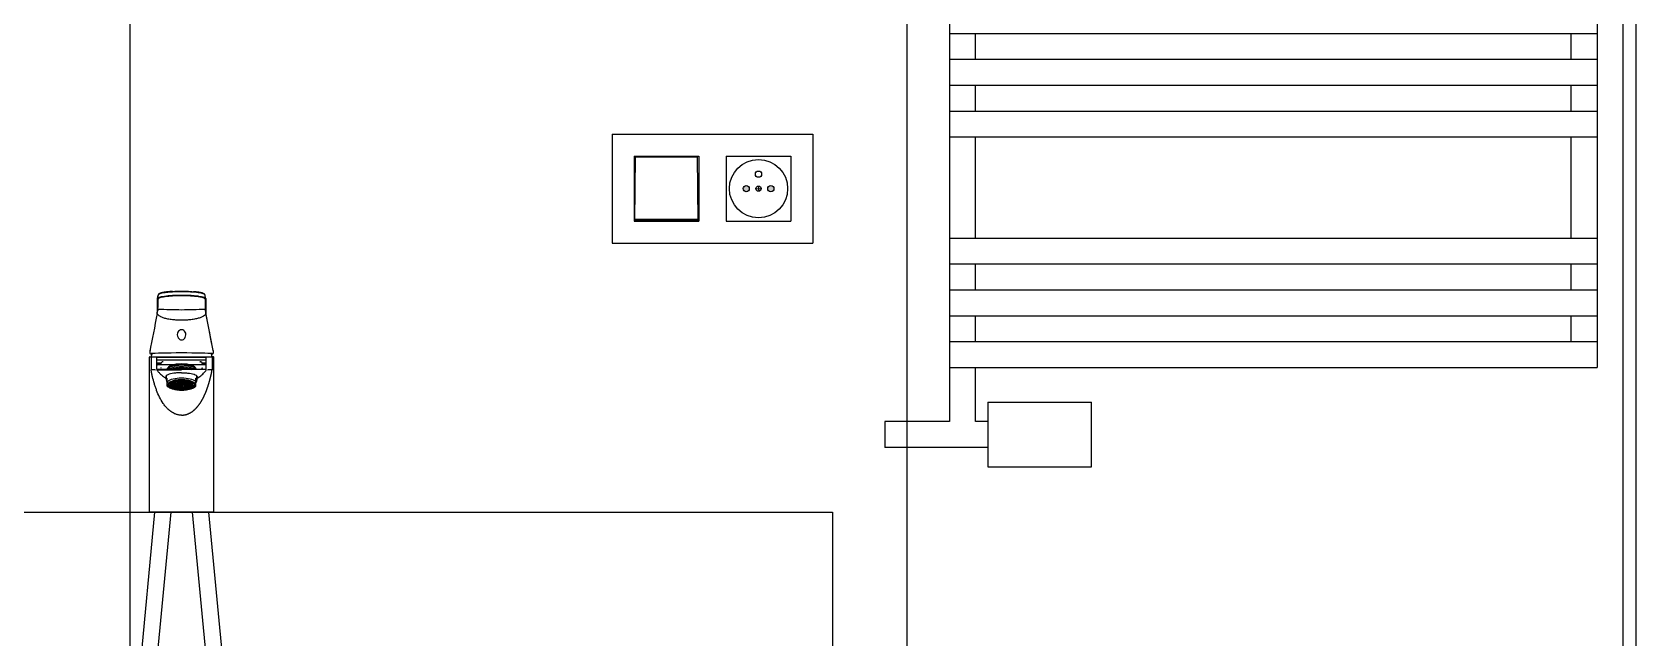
# Model space of a CAD drawing. Header units: millimetres. Extents: x 976 to 9349, y -1578 to 2211.
# Drawn here: x 3442.3 to 3566.1, y 1542.5 to 1589.3 of the extents above; entities that cross this region are included whole.
import ezdxf

# ---------------------------------------------------------------- set-up
doc = ezdxf.new("R2010")
doc.units = ezdxf.units.MM
for name, color, linetype in [('Elektryka - obudowy', 174, 'Continuous'), ('Grzejniki', 12, 'Continuous'), ('Meble wnętrze', 52, 'Continuous'), ('Płytki', 254, 'Continuous'), ('Wbudowane', 175, 'Continuous'), ('Ściany', 7, 'Continuous')]:
    doc.layers.add(name, color=color, linetype=linetype)

# ---------------------------------------------------------------- blocks, each defined once
blk = doc.blocks.new('Z$W@#24350')
for p, q in [((5, 125), (5, 3.5)), ((5, 125), (55, 125)), ((55, 125), (55, 7.68)), ((5, 123), (55, 123)), ((7, 123), (7, 121)), ((53, 123), (53, 121)), ((5, 121), (55, 121)), ((5, 119), (55, 119)), ((7, 119), (7, 117)), ((53, 119), (53, 117)), ((5, 117), (55, 117)), ((5, 115), (55, 115)), ((5, 115), (55, 115)), ((7, 115), (7, 107.17)), ((53, 115), (53, 107.17)), ((5, 107.17), (55, 107.17)), ((5, 105.17), (55, 105.17)), ((7, 105.17), (7, 103.17)), ((53, 105.17), (53, 103.17)), ((5, 103.17), (55, 103.17)), ((5, 101.17), (55, 101.17)), ((7, 101.17), (7, 99.17)), ((53, 101.17), (53, 99.17)), ((5, 99.17), (55, 99.17)), ((5, 97.17), (55, 97.17)), ((5, 97.17), (55, 97.17)), ((7, 97.17), (7, 95.17)), ((53, 97.17), (53, 95.17)), ((5, 95.17), (55, 95.17)), ((5, 93.17), (55, 93.17)), ((7, 93.17), (7, 91.17)), ((53, 93.17), (53, 91.17)), ((5, 91.17), (55, 91.17)), ((5, 89.17), (55, 89.17)), ((5, 89.17), (55, 89.17)), ((7, 89.17), (7, 87.17)), ((53, 89.17), (53, 87.17)), ((5, 87.17), (55, 87.17)), ((5, 85.17), (55, 85.17)), ((7, 85.17), (7, 83.17)), ((53, 85.17), (53, 83.17)), ((5, 83.17), (55, 83.17)), ((5, 81.17), (55, 81.17)), ((5, 81.17), (55, 81.17)), ((7, 81.17), (7, 79.17)), ((53, 81.17), (53, 79.17)), ((5, 79.17), (55, 79.17)), ((5, 77.17), (55, 77.17)), ((7, 77.17), (7, 75.17)), ((53, 77.17), (53, 75.17)), ((5, 75.17), (55, 75.17)), ((5, 73.17), (55, 73.17)), ((7, 73.17), (7, 59.5)), ((53, 73.17), (53, 59.5)), ((5, 59.5), (55, 59.5)), ((5, 57.5), (55, 57.5)), ((7, 55.5), (7, 57.5)), ((53, 55.5), (53, 57.5)), ((5, 55.5), (55, 55.5)), ((5, 53.5), (55, 53.5)), ((7, 51.5), (7, 53.5)), ((53, 51.5), (53, 53.5)), ((5, 51.5), (55, 51.5)), ((5, 51.5), (55, 51.5)), ((5, 49.5), (55, 49.5)), ((7, 47.5), (7, 49.5)), ((53, 47.5), (53, 49.5)), ((5, 47.5), (55, 47.5)), ((5, 45.5), (55, 45.5)), ((7, 43.5), (7, 45.5)), ((53, 43.5), (53, 45.5)), ((5, 43.5), (55, 43.5)), ((5, 43.5), (55, 43.5)), ((5, 41.5), (55, 41.5)), ((7, 39.5), (7, 41.5)), ((53, 39.5), (53, 41.5)), ((5, 39.5), (55, 39.5)), ((5, 37.5), (55, 37.5)), ((7, 35.5), (7, 37.5)), ((53, 35.5), (53, 37.5)), ((5, 35.5), (55, 35.5)), ((5, 35.5), (55, 35.5)), ((5, 33.5), (55, 33.5)), ((7, 31.5), (7, 33.5)), ((53, 31.5), (53, 33.5)), ((5, 31.5), (55, 31.5)), ((5, 29.5), (55, 29.5)), ((7, 27.5), (7, 29.5)), ((53, 27.5), (53, 29.5)), ((5, 27.5), (55, 27.5)), ((5, 25.5), (55, 25.5)), ((7, 17.68), (7, 25.5)), ((53, 17.68), (53, 25.5)), ((5, 17.68), (55, 17.68)), ((5, 17.68), (55, 17.68)), ((5, 15.68), (55, 15.68)), ((7, 13.68), (7, 15.68)), ((53, 13.68), (53, 15.68)), ((5, 13.68), (55, 13.68)), ((5, 11.68), (55, 11.68)), ((7, 9.68), (7, 11.68)), ((53, 9.68), (53, 11.68)), ((5, 9.68), (55, 9.68)), ((5, 7.68), (55, 7.68)), ((7, 3.5), (7, 7.68)), ((7.96, 5), (15.96, 5)), ((7.96, 5), (7.96, 0)), ((15.96, 0), (15.96, 5)), ((0, 3.5), (0, 1.5)), ((5, 3.5), (0, 3.5)), ((7.96, 3.5), (7, 3.5)), ((7.96, 1.5), (0, 1.5)), ((7.96, 0), (15.96, 0)), ((7.96, 0), (15.96, 0))]:
    blk.add_line(p, q)
blk = doc.blocks.new('Z$W@#2421')
blk.add_line((237.3, 257.2), (237.3, 0))
blk = doc.blocks.new('Z$W@#25874')
for p, q in [((0, 18), (0, 7)), ((0, 18), (100.5, 18)), ((100.5, 18), (100.5, 7)), ((0, 7), (100.5, 7)), ((50.05, 7), (50.45, 7)), ((46.25, 0), (46.25, 2.93)), ((54.25, 0), (54.25, 2.93)), ((27.67, 2), (32.38, 2)), ((72.83, 2), (68.12, 2)), ((46.25, 0), (54.25, 0))]:
    blk.add_line(p, q)
for centre, radius, start, end in [((50.25, 113.46), 110.61, 254.2627, 285.7373), ((20.25, 2), 5, 22.0243, 59.8717), ((80.25, 2), 5, 120.1283, 157.9757), ((27.67, 5), 3, 202.0243, 270), ((50.15, -24.06), 31.06, 116.4959, 121.4397), ((50.35, -24.06), 31.06, 58.5603, 63.5041), ((72.83, 5), 3, 270, 337.9757), ((32.38, 5), 3, 270, 301.4397), ((68.12, 5), 3, 238.5603, 270)]:
    blk.add_arc(centre, radius, start, end)
blk = doc.blocks.new('Z$W@#29424')
h = blk.add_hatch(color=256)
h.paths.add_polyline_path([(1.54, 2.25, 1), (1.06, 2.25, 1)])
h.paths.add_polyline_path([(3.44, 2.25, 1), (2.96, 2.25, 1)])
for centre, radius in [((2.25, 2.25), 2.25), ((1.3, 2.25), 0.24), ((2.25, 3.37), 0.24), ((3.2, 2.25), 0.24)]:
    blk.add_circle(centre, radius)
blk = doc.blocks.new('Z$W@#18702')
for p, q in [((0, 8.4), (15.5, 8.4)), ((0, 8.4), (0, 0)), ((15.5, 8.4), (15.5, 0)), ((1.7, 6.7), (1.7, 1.7)), ((1.7, 6.7), (6.7, 6.7)), ((1.7, 6.7), (1.7, 1.7)), ((1.7, 6.7), (6.7, 6.7)), ((1.75, 1.75), (1.8, 6.65)), ((1.8, 6.65), (6.6, 6.65)), ((6.65, 1.75), (6.6, 6.65)), ((6.7, 6.7), (6.7, 1.7)), ((6.7, 6.7), (6.7, 1.7)), ((8.8, 6.7), (8.8, 1.7)), ((8.8, 6.7), (13.8, 6.7)), ((13.8, 6.7), (13.8, 1.7)), ((11.1, 4.18), (11.5, 4.22)), ((11.28, 4.4), (11.32, 4)), ((1.7, 1.7), (6.7, 1.7)), ((1.7, 1.7), (6.7, 1.7)), ((1.75, 1.85), (6.65, 1.85)), ((1.75, 1.75), (6.65, 1.75)), ((8.8, 1.7), (13.8, 1.7)), ((0, 0), (15.5, 0))]:
    blk.add_line(p, q)
blk.add_circle((11.3, 4.2), 0.2)
blk.add_blockref('Z$W@#29424', (9.05, 1.95))
blk = doc.blocks.new('Z$W@#20518')
for p, q in [((0.64, 16.51), (0.68, 16.77)), ((0.64, 16.5), (0.64, 16.5)), ((0.69, 16.79), (0.65, 16.53)), ((4.35, 16.53), (4.31, 16.79)), ((4.36, 16.51), (4.32, 16.77)), ((4.36, 16.5), (4.36, 16.5)), ((4.95, 12.5), (4.38, 15.41)), ((0, 11.95), (0, 11.95)), ((0, 11.95), (0, 11)), ((0.02, 11.99), (0.02, 11.99)), ((0.1, 12.25), (0.14, 12.25)), ((0.14, 11.95), (0.14, 11)), ((0.19, 12), (0.64, 12)), ((0.59, 11.02), (0.59, 11.95)), ((0.59, 11.95), (0.59, 11.95)), ((2.5, 11.95), (0.59, 11.95)), ((4.41, 11.74), (0.59, 11.74)), ((0.59, 11.54), (0.93, 11.54)), ((0.59, 11.45), (0.89, 11.45)), ((1.9, 11.4), (0.59, 11.4)), ((1.81, 11.38), (0.59, 11.38)), ((0.64, 12), (4.36, 12)), ((4.41, 11.95), (2.5, 11.95)), ((4.41, 11.4), (3.1, 11.4)), ((4.41, 11.38), (3.19, 11.38)), ((3.92, 11.63), (3.95, 11.62)), ((4.07, 11.54), (4.41, 11.54)), ((4.11, 11.45), (4.41, 11.45)), ((4.36, 12), (4.81, 12)), ((4.41, 11.95), (4.41, 11.95)), ((4.41, 11.02), (4.41, 11.95)), ((4.86, 12.25), (4.9, 12.25)), ((4.86, 11.95), (4.86, 11)), ((4.99, 11.98), (4.99, 11.98)), ((5, 11.95), (5, 11.95)), ((5, 11), (5, 11.95)), ((0, 11), (0, 0)), ((1.31, 10.52), (1.31, 10.24)), ((1.47, 11.14), (1.4, 11.08)), ((1.4, 10.09), (1.4, 10.37)), ((1.4, 10.07), (1.4, 10.09)), ((1.4, 9.73), (1.4, 10.07)), ((1.6, 10.01), (1.6, 9.81)), ((1.9, 9.89), (1.68, 9.91)), ((1.95, 9.94), (1.76, 9.98)), ((1.96, 9.95), (1.77, 9.99)), ((2.05, 9.99), (1.9, 10.04)), ((1.9, 9.89), (1.9, 9.95)), ((2.06, 9.99), (1.92, 10.05)), ((1.96, 9.95), (1.96, 10.02)), ((2.06, 9.99), (2.06, 10.09)), ((2.25, 9.87), (2.06, 9.91)), ((2.18, 10.03), (2.08, 10.09)), ((2.27, 9.88), (2.08, 9.92)), ((2.2, 10.03), (2.1, 10.1)), ((2.2, 10.03), (2.2, 10.11)), ((2.35, 9.91), (2.24, 9.98)), ((2.38, 9.92), (2.27, 9.98)), ((2.27, 9.96), (2.27, 9.88)), ((2.33, 10.05), (2.28, 10.12)), ((2.35, 10.05), (2.3, 10.12)), ((2.35, 10.05), (2.35, 10.13)), ((2.38, 10), (2.38, 9.92)), ((2.48, 9.93), (2.48, 10)), ((2.49, 10.06), (2.49, 10.13)), ((2.51, 10.06), (2.51, 10.13)), ((2.52, 9.93), (2.52, 10)), ((2.62, 10), (2.62, 9.92)), ((2.62, 9.92), (2.72, 9.98)), ((2.65, 10.05), (2.65, 10.13)), ((2.65, 10.05), (2.7, 10.12)), ((2.65, 9.91), (2.76, 9.98)), ((2.67, 10.05), (2.72, 10.12)), ((2.73, 9.96), (2.73, 9.88)), ((2.73, 9.88), (2.92, 9.92)), ((2.75, 9.87), (2.94, 9.91)), ((2.8, 10.03), (2.8, 10.11)), ((2.8, 10.03), (2.9, 10.1)), ((2.82, 10.03), (2.92, 10.09)), ((2.93, 9.99), (2.93, 10.09)), ((2.93, 9.99), (3.08, 10.05)), ((2.95, 9.99), (3.1, 10.04)), ((3.04, 9.95), (3.04, 10.02)), ((3.04, 9.95), (3.23, 9.99)), ((3.05, 9.94), (3.24, 9.98)), ((3.1, 9.89), (3.1, 9.95)), ((3.1, 9.89), (3.32, 9.91)), ((3.4, 9.81), (3.4, 10.01)), ((3.6, 11.08), (3.53, 11.14)), ((3.6, 10.09), (3.6, 10.37)), ((3.6, 10.07), (3.6, 10.09)), ((3.6, 9.73), (3.6, 10.07)), ((3.69, 10.24), (3.69, 10.52)), ((5, 0), (5, 11)), ((1.87, 9.83), (1.65, 9.83)), ((1.87, 9.82), (1.65, 9.82)), ((1.65, 9.59), (1.73, 9.56)), ((1.89, 9.88), (1.68, 9.9)), ((1.68, 9.75), (1.68, 9.82)), ((1.88, 9.77), (1.68, 9.75)), ((1.89, 9.76), (1.68, 9.74)), ((1.76, 9.67), (1.76, 9.75)), ((1.93, 9.71), (1.76, 9.67)), ((1.94, 9.7), (1.77, 9.66)), ((1.87, 9.83), (1.87, 9.88)), ((1.87, 9.83), (1.87, 9.81)), ((1.89, 9.6), (1.89, 9.69)), ((2.03, 9.65), (1.89, 9.6)), ((2.04, 9.65), (1.91, 9.6)), ((2.23, 9.83), (1.98, 9.83)), ((2.22, 9.82), (1.98, 9.82)), ((2.04, 9.82), (2.04, 9.73)), ((2.24, 9.78), (2.04, 9.73)), ((2.25, 9.76), (2.05, 9.72)), ((2.07, 9.55), (2.07, 9.64)), ((2.16, 9.61), (2.07, 9.55)), ((2.17, 9.61), (2.08, 9.55)), ((2.22, 9.83), (2.22, 9.81)), ((2.22, 9.76), (2.22, 9.66)), ((2.33, 9.73), (2.22, 9.66)), ((2.23, 9.88), (2.23, 9.83)), ((2.36, 9.72), (2.25, 9.65)), ((2.27, 9.52), (2.27, 9.59)), ((2.32, 9.58), (2.27, 9.52)), ((2.34, 9.58), (2.29, 9.52)), ((2.36, 9.87), (2.45, 9.85)), ((2.41, 9.88), (2.47, 9.86)), ((2.45, 9.85), (2.45, 9.83)), ((2.47, 9.86), (2.47, 9.89)), ((2.47, 9.77), (2.47, 9.81)), ((2.48, 9.7), (2.48, 9.63)), ((2.49, 9.57), (2.49, 9.51)), ((2.51, 9.57), (2.51, 9.51)), ((2.52, 9.77), (2.52, 9.81)), ((2.52, 9.7), (2.52, 9.63)), ((2.53, 9.86), (2.53, 9.89)), ((2.59, 9.88), (2.53, 9.86)), ((2.64, 9.87), (2.55, 9.85)), ((2.55, 9.83), (2.55, 9.85)), ((2.64, 9.72), (2.75, 9.65)), ((2.66, 9.58), (2.71, 9.52)), ((2.67, 9.73), (2.78, 9.66)), ((2.68, 9.58), (2.73, 9.52)), ((2.73, 9.52), (2.73, 9.59)), ((2.75, 9.76), (2.95, 9.72)), ((2.76, 9.78), (2.96, 9.73)), ((2.77, 9.88), (2.77, 9.83)), ((2.77, 9.83), (3.02, 9.83)), ((2.77, 9.81), (2.77, 9.83)), ((2.77, 9.82), (3.02, 9.82)), ((2.78, 9.76), (2.78, 9.66)), ((2.82, 9.61), (2.92, 9.55)), ((2.84, 9.61), (2.93, 9.55)), ((2.93, 9.55), (2.93, 9.64)), ((2.96, 9.82), (2.96, 9.73)), ((2.96, 9.65), (3.09, 9.6)), ((2.97, 9.65), (3.11, 9.6)), ((3.06, 9.7), (3.23, 9.66)), ((3.07, 9.71), (3.24, 9.67)), ((3.11, 9.88), (3.32, 9.9)), ((3.11, 9.76), (3.32, 9.74)), ((3.11, 9.6), (3.11, 9.69)), ((3.12, 9.83), (3.12, 9.88)), ((3.12, 9.83), (3.35, 9.83)), ((3.12, 9.81), (3.12, 9.83)), ((3.12, 9.82), (3.35, 9.82)), ((3.12, 9.77), (3.32, 9.75)), ((3.24, 9.67), (3.24, 9.75)), ((3.27, 9.56), (3.35, 9.59)), ((3.32, 9.75), (3.32, 9.82)), ((5, 0), (0, 0))]:
    blk.add_line(p, q)
for centre, radius, start, end in [((-80.5, 16.89), 81.15, 359.1901, 359.7284), ((0.69, 16.5), 0.0495, 171.0221, 179.4698), ((-196.29, 17.87), 196.98, 359.3672, 359.589), ((200.46, 17.8), 196.15, 180.394, 180.6168), ((4.31, 16.5), 0.0495, 0.7416, 8.978), ((190.15, 17.78), 185.79, 180.3933, 180.6284), ((-7.98, 15.95), 8.62, 356.5795, 358.6095), ((0.44, 15.44), 0.183, 347.1801, 359.8156), ((2.5, 50.92), 35.27, 267.0452, 270.0066), ((2.5, 50.95), 35.3, 269.9945, 272.9537), ((12.23, 15.91), 7.87, 181.2674, 183.5083), ((4.61, 15.44), 0.235, 180.3966, 192.3432), ((0.66, 12.38), 0.618, 167.9971, 176.8535), ((0.55, 12.37), 0.511, 175.5338, 184.209), ((4.35, 12.38), 0.615, 3.2103, 11.9569), ((4.45, 12.37), 0.508, 355.8532, 4.7737), ((0.05, 11.95), 0.0459, 106.5926, 184.5187), ((2.5, 11.36), 2.45, 158.5015, 164.8573), ((0.19, 11.95), 0.0485, 91.869, 181.7561), ((0.61, 11.48), 0.1, 270, 311.4096), ((1.09, 11.43), 0.2, 93, 178.1439), ((1.09, 11.43), 0.2, 177.6713, 179.9994), ((1.09, 11.17), 0.2, 180, 194.1616), ((1.09, 11.17), 0.2, 180.1819, 180.6505), ((3.91, 11.43), 0.2, 1.8561, 87), ((3.91, 11.17), 0.2, 320.6652, 360), ((3.91, 11.43), 0.2, 359.9904, 2.3287), ((4.38, 11.48), 0.1, 228.5904, 270), ((2.5, 11.36), 2.45, 15.1427, 21.4985), ((4.88, 8.04), 3.96, 88.9415, 90.9118), ((4.81, 11.95), 0.049, 358.7771, 87.5479), ((4.95, 11.95), 0.0498, 69.8781, 89.9914), ((4.95, 11.95), 0.046, 355.5708, 73.4198), ((0.28, -47.32), 58.32, 89.823, 90.138), ((0.51, 11), 0.0484, 181.906, 193.6818), ((1.32, -167.23), 178.25, 89.6193, 90.233), ((1.15, 469.98), 458.99, 269.9307, 270.1679), ((2.5, 12.32), 2.32, 215.0915, 218.1672), ((2.5, 12.32), 2.32, 218.1672, 220.098), ((2.5, 12.32), 2.32, 220.098, 222.7031), ((2.5, 12.32), 2.32, 222.7031, 232.7215), ((1.09, 11.17), 0.2, 192.8648, 194.4052), ((2.5, 12.32), 2.32, 232.7215, 239.0421), ((2.5, 9.2), 0.733, 88.6316, 91.3684), ((2.5, 8.39), 1.67, 89.6565, 90.3435), ((3.57, -81.23), 92.25, 89.4809, 90.6667), ((2.5, 12.32), 2.32, 300.9571, 305.2578), ((2.5, 12.32), 2.32, 305.2578, 307.278), ((2.5, 12.32), 2.32, 307.278, 317.2965), ((2.5, 12.32), 2.32, 317.2965, 319.9523), ((2.5, 12.32), 2.32, 319.9523, 321.7065), ((2.5, 12.32), 2.32, 321.7065, 324.9085), ((4.36, 11.02), 0.0484, 324.8089, 0.3249), ((4.37, 11.01), 0.0415, 326.9045, 355.9878), ((4.49, 11), 0.049, 346.3516, 358.037), ((4.76, -276.88), 287.88, 89.981, 90.0448), ((1.77, 9.83), 0.119, 178.2011, 181.7989), ((1.96, 9.83), 0.0878, 177.554, 180), ((2.5, 11.03), 1.4, 269.2842, 270.7158), ((2.5, 11.78), 2.27, 269.7475, 270.2525), ((3.04, 9.83), 0.0878, 0, 2.446), ((3.23, 9.83), 0.119, 358.2011, 1.7989)]:
    blk.add_arc(centre, radius, start, end)
for centre, major_axis, ratio, start_param, end_param in [((2.5, 13.73), (0, -0.372), 0.900028, 1.570796, 4.712389), ((0.05, 11.95), (0.0353, -0.0355), 0.997523, 2.36032, 2.673084), ((2.5, 12.24), (-2.43, 0), 0.026177, 3.381498, 6.04328), ((2.5, 10.9), (-1.2, 0), 0.374607, 3.410231, 6.014782), ((2.5, 11.04), (1.12, 0), 0.374607, 0.032033, 3.10956), ((2.5, 10.97), (1.12, 0), 0.374607, 0.415914, 2.725679), ((2.5, 10.78), (-1.2, 0), 0.374607, 3.710852, 5.713971), ((2.5, 10.73), (1.12, 0), 0.374607, 0.738329, 2.403507), ((4.95, 11.95), (-0.0353, -0.0356), 0.994209, 3.612256, 3.92506), ((2.5, 9.6), (1.18, -0.7), 0.283658, 2.906058, 3.71371), ((2.5, 11.07), (1.15, 0), 0.374607, 3.141593, 3.216053), ((2.5, 9.91), (-1.19, 0), 0.374607, 3.545419, 5.879359), ((2.5, 9.84), (-1.07, 0), 0.374607, 0, 4.240349), ((2.5, 9.84), (-1.07, 0), 0.374607, 5.195623, 6.283185), ((2.5, 10.09), (-0.939, 0), 0.374607, 0.258502, 0.287956), ((2.5, 9.83), (-0.85, 0), 0.374607, -0.38943, -0.273564), ((2.5, 9.83), (-0.85, 0), 0.374607, -0.273564, -0.250034), ((2.5, 10.65), (1.2, 0), 0.374607, 0.951584, 2.188942), ((2.5, 10.63), (-1.19, 0), 0.374607, 4.196659, 5.226976), ((2.5, 9.83), (-0.625, 0), 0.374607, -0.539599, -0.507598), ((2.5, 9.84), (-1.07, 0), 0.374607, 4.240349, 5.195623), ((2.5, 9.83), (-0.625, 0), 0.374607, -0.801399, -0.769397), ((2.5, 9.83), (-0.625, 0), 0.374607, -1.063198, -1.031197), ((2.5, 9.83), (-0.625, 0), 0.374607, -1.324998, -1.292996), ((2.5, 9.83), (-0.275, 0), 0.374607, -1.110877, -0.983518), ((2.5, 9.83), (0.275, 0), 0.374607, 0.983518, 1.110877), ((2.5, 9.83), (0.625, 0), 0.374607, 1.292996, 1.324998), ((2.5, 9.83), (0.625, 0), 0.374607, 1.031197, 1.063198), ((2.5, 9.83), (0.625, 0), 0.374607, 0.769397, 0.801399), ((2.5, 9.83), (0.625, 0), 0.374607, 0.507598, 0.539599), ((2.5, 9.83), (0.85, 0), 0.374607, 0.273564, 0.38943), ((2.5, 9.83), (0.85, 0), 0.374607, 0.250034, 0.273564), ((2.5, 10.09), (0.939, 0), 0.374607, -0.287956, -0.258434), ((2.5, 9.6), (-1.18, -0.7), 0.283658, 2.569475, 3.377127), ((2.5, 11.07), (1.15, 0), 0.374607, 6.208725, 6.283185), ((2.5, 9.9), (1.19, 0), 0.374607, 3.530354, 3.916702), ((2.5, 9.84), (-1.08, 0), 0.374607, 0.388292, 2.765558), ((2.5, 9.83), (-0.85, 0), 0.374607, 6.033151, 6.27142), ((2.5, 9.83), (-0.85, 0), 0.374607, 0.011765, 0.250034), ((2.5, 9.83), (-0.85, 0), 0.374607, 0.250034, 0.273564), ((2.5, 9.83), (-0.85, 0), 0.374607, 0.273564, 0.511834), ((2.5, 9.83), (-0.85, 0), 0.374607, 0.511834, 0.535364), ((2.5, 9.83), (-0.85, 0), 0.374607, 0.535364, 0.773633), ((2.5, 9.83), (-0.625, 0), 0.374607, -0.2778, -0.245799), ((2.5, 9.83), (-0.85, 0), 0.374607, 0.773633, 0.797163), ((2.5, 9.83), (-0.85, 0), 0.374607, 0.797163, 1.035433), ((2.5, 9.83), (-0.525, 0), 0.374607, 0.490259, 0.556938), ((2.5, 9.83), (-0.85, 0), 0.374607, 1.035433, 1.058963), ((2.5, 9.83), (-0.85, 0), 0.374607, 1.058963, 1.297232), ((2.5, 9.83), (0.275, 0), 0.374607, 3.077913, 3.141593), ((2.5, 9.83), (-0.525, 0), 0.374607, 1.013858, 1.080537), ((2.5, 9.83), (-0.275, 0), 0.374607, -0.587278, -0.459919), ((2.5, 9.83), (-0.85, 0), 0.374607, 1.297232, 1.320762), ((2.5, 9.83), (-0.85, 0), 0.374607, 1.320762, 1.559031), ((2.5, 9.85), (-0.052, 0), 0.374607, 5.257664, 6.261509), ((2.5, 9.85), (-0.215, 0), 0.374607, 1.454254, 1.687339), ((2.5, 9.83), (0.85, 0), 0.374607, 4.724154, 4.962423), ((2.5, 9.85), (0.052, 0), 0.374607, 0.021676, 1.025521), ((2.5, 9.83), (0.85, 0), 0.374607, -1.320762, -1.297232), ((2.5, 9.83), (0.275, 0), 0.374607, 0.459919, 0.587278), ((2.5, 9.83), (0.85, 0), 0.374607, -1.297232, -1.058963), ((2.5, 9.83), (0.525, 0), 0.374607, -1.080537, -1.013858), ((2.5, 9.83), (-0.275, 0), 0.374607, 3.141593, 3.205272), ((2.5, 9.83), (0.85, 0), 0.374607, -1.058963, -1.035433), ((2.5, 9.83), (0.85, 0), 0.374607, -1.035433, -0.797163), ((2.5, 9.83), (0.525, 0), 0.374607, -0.556938, -0.490259), ((2.5, 9.83), (0.85, 0), 0.374607, -0.797163, -0.773633), ((2.5, 9.83), (0.625, 0), 0.374607, 0.245799, 0.2778), ((2.5, 9.83), (0.85, 0), 0.374607, -0.773633, -0.535364), ((2.5, 9.83), (0.85, 0), 0.374607, -0.535364, -0.511834), ((2.5, 9.83), (0.85, 0), 0.374607, -0.511834, -0.273564), ((2.5, 9.83), (0.85, 0), 0.374607, 0.011765, 0.250034), ((2.5, 9.83), (0.85, 0), 0.374607, 6.033151, 6.27142), ((2.5, 9.83), (0.85, 0), 0.374607, -0.273564, -0.250034), ((2.5, 9.9), (1.19, 0), 0.374607, -0.775109, -0.388761)]:
    blk.add_ellipse(centre, major_axis=major_axis, ratio=ratio, start_param=start_param, end_param=end_param)
for centre, major_axis in [((2.5, 9.84), (-1.01, 0)), ((2.5, 9.81), (0.9, 0)), ((2.5, 9.81), (-0.87, 0)), ((2.5, 9.81), (0.625, 0)), ((2.5, 9.81), (-0.525, 0)), ((2.5, 9.81), (-0.275, 0)), ((2.5, 9.81), (-0.215, 0)), ((2.5, 9.83), (-0.052, 0))]:
    blk.add_ellipse(centre, major_axis=major_axis, ratio=0.374607)
for points, degree, knots in [([(0.64, 16.51), (0.64, 16.55), (0.69, 16.58), (0.83, 16.63), (0.89, 16.64), (1.02, 16.67), (1.1, 16.69), (1.36, 16.73), (1.57, 16.75), (2.01, 16.77), (2.26, 16.78), (2.62, 16.78), (2.74, 16.78), (2.98, 16.77), (3.1, 16.77), (3.32, 16.75), (3.43, 16.74), (3.63, 16.72), (3.73, 16.71), (3.9, 16.69), (3.98, 16.67), (4.11, 16.64), (4.17, 16.63), (4.26, 16.59), (4.3, 16.58), (4.34, 16.55), (4.36, 16.53), (4.36, 16.51)], 3, [0.0026707, 0.0026707, 0.0026707, 0.0026707, 0.125, 0.125, 0.1875, 0.1875, 0.25, 0.25, 0.375, 0.375, 0.5, 0.5, 0.5625, 0.5625, 0.625, 0.625, 0.6875, 0.6875, 0.75, 0.75, 0.8125, 0.8125, 0.875, 0.875, 0.9375, 0.9375, 0.9973776, 0.9973776, 0.9973776, 0.9973776]), ([(1.81, 17.06), (1.8, 17.06), (1.76, 17.06), (1.7, 17.05), (1.62, 17.05), (1.55, 17.04), (1.48, 17.03), (1.41, 17.02), (1.34, 17.02), (1.28, 17.01), (1.22, 17), (1.16, 16.99), (1.1, 16.98), (1.05, 16.97), (1, 16.96), (0.95, 16.95), (0.91, 16.93), (0.87, 16.92), (0.83, 16.91), (0.8, 16.9), (0.77, 16.88), (0.75, 16.86), (0.72, 16.85), (0.71, 16.83), (0.7, 16.81), (0.69, 16.8), (0.69, 16.79), (0.68, 16.78), (0.68, 16.78), (0.68, 16.78)], 3, [0, 0, 0, 0, 0.019076, 0.060416, 0.10155, 0.142446, 0.183195, 0.224092, 0.265275, 0.306719, 0.348394, 0.390267, 0.432304, 0.474474, 0.51675, 0.559119, 0.601583, 0.644171, 0.686951, 0.730026, 0.77313, 0.817599, 0.862942, 0.900184, 0.932697, 0.961898, 0.9761, 0.988545, 1, 1, 1, 1]), ([(4.32, 16.46), (4.32, 16.47), (4.3, 16.49), (4.26, 16.52), (4.22, 16.54), (4.13, 16.57), (4.08, 16.59), (3.94, 16.62), (3.87, 16.63), (3.62, 16.67), (3.41, 16.69), (2.98, 16.72), (2.74, 16.72), (2.38, 16.72), (2.26, 16.72), (2.03, 16.72), (1.92, 16.71), (1.7, 16.7), (1.59, 16.69), (1.39, 16.67), (1.3, 16.66), (1.13, 16.63), (1.06, 16.62), (0.93, 16.59), (0.87, 16.57), (0.78, 16.54), (0.74, 16.52), (0.7, 16.49), (0.68, 16.47), (0.68, 16.46)], 3, [0, 0, 0, 0, 0.0625, 0.0625, 0.125, 0.125, 0.1875, 0.1875, 0.25, 0.25, 0.375, 0.375, 0.5, 0.5, 0.5625, 0.5625, 0.625, 0.625, 0.6875, 0.6875, 0.75, 0.75, 0.8125, 0.8125, 0.875, 0.875, 0.9375, 0.9375, 1, 1, 1, 1]), ([(4.32, 16.77), (4.31, 16.79), (4.3, 16.81), (4.26, 16.84), (4.22, 16.86), (4.13, 16.89), (4.07, 16.91), (3.94, 16.94), (3.86, 16.95), (3.61, 16.99), (3.41, 17), (2.98, 17.03), (2.74, 17.04), (2.38, 17.04), (2.26, 17.03), (2.03, 17.03), (1.92, 17.02), (1.7, 17.01), (1.59, 17), (1.4, 16.98), (1.3, 16.97), (1.05, 16.94), (0.92, 16.91), (0.75, 16.85), (0.7, 16.82), (0.69, 16.79)], 3, [0, 0, 0, 0, 0.0625, 0.0625, 0.125, 0.125, 0.1875, 0.1875, 0.25, 0.25, 0.375, 0.375, 0.5, 0.5, 0.5625, 0.5625, 0.625, 0.625, 0.6875, 0.6875, 0.75, 0.75, 0.875, 0.875, 0.981561, 0.981561, 0.981561, 0.981561]), ([(1.81, 17.06), (1.82, 17.06), (1.82, 17.06), (2.04, 17.07), (2.27, 17.08), (2.61, 17.08), (2.73, 17.08), (2.96, 17.07), (3.07, 17.07), (3.26, 17.05), (3.34, 17.05), (3.41, 17.04)], 3, [0.3731924, 0.3731924, 0.3731924, 0.3731924, 0.375, 0.375, 0.5, 0.5, 0.5625, 0.5625, 0.625, 0.625, 0.673548, 0.673548, 0.673548, 0.673548]), ([(4.32, 16.78), (4.32, 16.78), (4.31, 16.78), (4.31, 16.8), (4.3, 16.82), (4.29, 16.84), (4.27, 16.85), (4.25, 16.87), (4.22, 16.88), (4.19, 16.9), (4.16, 16.91), (4.12, 16.93), (4.08, 16.94), (4.03, 16.95), (3.99, 16.96), (3.94, 16.97), (3.88, 16.98), (3.83, 16.99), (3.77, 17), (3.7, 17.01), (3.64, 17.02), (3.57, 17.03), (3.5, 17.03), (3.45, 17.04), (3.42, 17.04), (3.42, 17.04)], 3, [0, 0, 0, 0, 0.0064, 0.04567, 0.08734, 0.127735, 0.168341, 0.214115, 0.264534, 0.316313, 0.367396, 0.417718, 0.467439, 0.516678, 0.5655, 0.613923, 0.661943, 0.709541, 0.756694, 0.803395, 0.850158, 0.897052, 0.944238, 0.991672, 1, 1, 1, 1]), ([(0.68, 15.69), (0.68, 15.64), (0.66, 15.59), (0.63, 15.5), (0.62, 15.47), (0.62, 15.43)], 3, [0, 0, 0, 0, 0.5, 0.5, 0.9501233, 0.9501233, 0.9501233, 0.9501233]), ([(0.62, 15.36), (0.62, 15.36), (0.62, 15.38), (0.62, 15.39), (0.62, 15.4)], 3, [0.93253152, 0.93253152, 0.93253152, 0.93253152, 0.94179482, 0.97733394, 0.97733394, 0.97733394, 0.97733394]), ([(2.5, 14.83), (2.5, 14.83), (2.48, 14.83), (2.34, 14.83), (2.13, 14.84), (1.88, 14.86), (1.7, 14.88), (1.52, 14.91), (1.31, 14.95), (1.07, 15.02), (0.85, 15.11), (0.72, 15.2), (0.66, 15.27), (0.63, 15.31), (0.62, 15.35), (0.62, 15.36)], 3, [0, 0, 0, 0, 0.0001601, 0.013885, 0.1383322, 0.2007896, 0.2632471, 0.3259081, 0.388569, 0.5140823, 0.6397244, 0.7652065, 0.8244941, 0.8832568, 0.9325315, 0.9325315, 0.9325315, 0.9325315]), ([(4.38, 15.42), (4.38, 15.42), (4.39, 15.38), (4.37, 15.32), (4.32, 15.24), (4.25, 15.17), (4.11, 15.09), (3.91, 15.02), (3.72, 14.96), (3.52, 14.92), (3.29, 14.88), (3.04, 14.86), (2.85, 14.84), (2.69, 14.84), (2.58, 14.83), (2.53, 14.83), (2.5, 14.83)], 3, [0, 0, 0, 0, 0.013688, 0.13744, 0.199859, 0.262484, 0.387994, 0.513659, 0.576516, 0.63929, 0.764355, 0.826785, 0.889216, 0.95154, 0.975767, 1, 1, 1, 1]), ([(4.38, 15.42), (4.38, 15.43), (4.38, 15.44), (4.37, 15.46), (4.37, 15.47), (4.37, 15.5), (4.36, 15.52), (4.34, 15.57), (4.34, 15.59), (4.33, 15.64), (4.32, 15.67), (4.32, 15.69)], 3, [0, 0, 0, 0, 0.125, 0.125, 0.25, 0.25, 0.5, 0.5, 0.75, 0.75, 1, 1, 1, 1]), ([(2.17, 13.73), (2.17, 13.72), (2.17, 13.72), (2.18, 13.64), (2.2, 13.56), (2.23, 13.5)], 3, [0.2436404, 0.2436404, 0.2436404, 0.2436404, 0.25, 0.25, 0.3522261, 0.3522261, 0.3522261, 0.3522261]), ([(2.77, 13.5), (2.8, 13.56), (2.82, 13.64), (2.82, 13.72), (2.82, 13.72), (2.82, 13.73)], 3, [0.6482126, 0.6482126, 0.6482126, 0.6482126, 0.75, 0.75, 0.75622, 0.75622, 0.75622, 0.75622]), ([(2.23, 13.5), (2.24, 13.48), (2.25, 13.47), (2.29, 13.42), (2.32, 13.38), (2.4, 13.33), (2.45, 13.32), (2.55, 13.32), (2.6, 13.33), (2.68, 13.38), (2.71, 13.42), (2.75, 13.47), (2.76, 13.48), (2.77, 13.5)], 3, [0.3522261, 0.3522261, 0.3522261, 0.3522261, 0.375, 0.375, 0.4375, 0.4375, 0.5, 0.5, 0.5625, 0.5625, 0.625, 0.625, 0.6482126, 0.6482126, 0.6482126, 0.6482126]), ([(0.04, 12.33), (0.04, 12.32), (0.04, 12.31), (0.04, 12.29), (0.05, 12.28), (0.06, 12.27), (0.07, 12.26), (0.08, 12.25), (0.09, 12.25), (0.1, 12.25), (0.1, 12.25)], 3, [0, 0, 0, 0, 0.125485, 0.332541, 0.485528, 0.616498, 0.73763, 0.867428, 0.99162, 1, 1, 1, 1]), ([(0.05, 12), (0.05, 12), (0.06, 12), (0.07, 12), (0.08, 12), (0.12, 12), (0.19, 12)], 2, [0, 0, 0, 0.25, 0.25, 0.5, 0.5, 1, 1, 1]), ([(0.59, 11.95), (0.59, 11.96), (0.6, 11.98), (0.61, 11.99), (0.63, 12), (0.64, 12)], 3, [0, 0, 0, 0, 0.5, 0.5, 1, 1, 1, 1]), ([(4.36, 12), (4.37, 12), (4.38, 11.99), (4.4, 11.98), (4.41, 11.96), (4.41, 11.95)], 3, [0, 0, 0, 0, 0.5, 0.5, 1, 1, 1, 1]), ([(4.9, 12.25), (4.9, 12.25), (4.91, 12.25), (4.92, 12.25), (4.93, 12.26), (4.94, 12.27), (4.95, 12.28), (4.96, 12.29), (4.96, 12.31), (4.96, 12.32), (4.96, 12.33)], 3, [0, 0, 0, 0, 0.011953, 0.132539, 0.26172, 0.385903, 0.512636, 0.652945, 0.8199, 1, 1, 1, 1]), ([(2.5, 7.5), (2.47, 7.5), (2.4, 7.5), (2.3, 7.51), (2.21, 7.53), (2.11, 7.56), (2.01, 7.59), (1.86, 7.66), (1.67, 7.78), (1.45, 7.96), (1.25, 8.18), (1.02, 8.48), (0.79, 8.89), (0.62, 9.28), (0.53, 9.54), (0.47, 9.71), (0.37, 10.02), (0.27, 10.38), (0.19, 10.73), (0.16, 10.91), (0.14, 11)], 3, [0, 0, 0, 0, 0.020145, 0.040425, 0.060949, 0.081821, 0.103143, 0.125008, 0.184476, 0.249931, 0.309364, 0.374919, 0.499874, 0.624886, 0.656145, 0.687405, 0.749922, 0.874957, 0.937481, 1, 1, 1, 1]), ([(2.5, 10.77), (2.39, 10.77), (2.29, 10.77), (2.09, 10.76), (1.99, 10.75), (1.71, 10.71), (1.56, 10.67), (1.34, 10.57), (1.28, 10.51), (1.27, 10.42), (1.28, 10.39), (1.31, 10.36)], 3, [0, 0, 0, 0, 0.125, 0.125, 0.25, 0.25, 0.5, 0.5, 0.75, 0.75, 0.8691703, 0.8691703, 0.8691703, 0.8691703]), ([(2.5, 7.5), (2.6, 7.5), (2.8, 7.52), (3.03, 7.59), (3.28, 7.72), (3.54, 7.93), (3.78, 8.21), (3.96, 8.46), (4.11, 8.7), (4.24, 8.97), (4.36, 9.23), (4.46, 9.48), (4.55, 9.77), (4.64, 10.05), (4.71, 10.32), (4.77, 10.54), (4.81, 10.73), (4.84, 10.87), (4.85, 10.96), (4.86, 11)], 6, [0, 0, 0, 0, 0, 0, 0, 0.124771, 0.24198, 0.296993, 0.355535, 0.423178, 0.479877, 0.533835, 0.620794, 0.694291, 0.737046, 0.794752, 0.88218, 0.94109, 1, 1, 1, 1, 1, 1, 1]), ([(2.5, 10.77), (2.61, 10.77), (2.71, 10.77), (2.91, 10.76), (3.01, 10.75), (3.29, 10.71), (3.44, 10.67), (3.66, 10.57), (3.72, 10.51), (3.73, 10.42), (3.72, 10.39), (3.69, 10.36)], 3, [0, 0, 0, 0, 0.125, 0.125, 0.25, 0.25, 0.5, 0.5, 0.75, 0.75, 0.86917, 0.86917, 0.86917, 0.86917]), ([(4.4, 10.99), (4.4, 10.99), (4.4, 10.99), (4.4, 10.99), (4.4, 10.99), (4.4, 10.99)], 3, [0.89292728, 0.89292728, 0.89292728, 0.89292728, 0.90625, 0.90625, 0.91214376, 0.91214376, 0.91214376, 0.91214376])]:
    blk.add_open_spline(points, degree=degree, knots=knots)
for points in [[(0.64, 16.51), (0.64, 16.51), (0.64, 16.51), (0.64, 16.51)], [(4.36, 16.51), (4.36, 16.51), (4.36, 16.51), (4.36, 16.51)], [(0.62, 15.36), (0.42, 14.35), (0.23, 13.36), (0.04, 12.38)], [(4.96, 12.38), (4.77, 13.36), (4.58, 14.35), (4.38, 15.36)], [(0.14, 12.25), (0.14, 12.25), (0.14, 12.25), (0.14, 12.25)], [(0.89, 11.17), (0.89, 11.17), (0.89, 11.17), (0.89, 11.17)], [(4.11, 11.17), (4.11, 11.17), (4.11, 11.17), (4.11, 11.17)], [(4.86, 12.25), (4.86, 12.25), (4.86, 12.25), (4.86, 12.25)], [(0.6, 10.99), (0.6, 10.99), (0.6, 10.99), (0.6, 10.99)], [(4.06, 11.04), (4.06, 11.04), (4.06, 11.04), (4.06, 11.04)], [(4.41, 11.02), (4.41, 11.02), (4.41, 11.02), (4.41, 11.02)]]:
    blk.add_open_spline(points, degree=3)
blk = doc.blocks.new('Z$W@#75')
for p, q in [((27.19, 16.68), (22.19, -35.82)), ((28.7, 16.68), (23.69, -35.82)), ((27.19, 16.68), (32.19, 16.68)), ((30.67, 16.68), (35.69, -35.82)), ((32.19, 16.68), (37.19, -35.82))]:
    blk.add_line(p, q)
for radius in [7.5, 6]:
    blk.add_arc((29.69, -35.82), radius, 180, 0)

msp = doc.modelspace()

# ---------------------------------------------------------------- linework, layer by layer
at = {"layer": 'Płytki'}
for p, q in [((3449.838, 1717.443), (3449.838, 1462.243)), ((3509.838, 1717.443), (3509.838, 1462.243)), ((3565.138, 1717.443), (3565.138, 1462.243))]:
    msp.add_line(p, q, dxfattribs=at)

# ---------------------------------------------------------------- block references
at = {"layer": 'Elektryka - obudowy'}
msp.add_blockref('Z$W@#18702', (3487.088, 1573.043), dxfattribs=at)
at = {"layer": 'Grzejniki'}
msp.add_blockref('Z$W@#24350', (3508.138, 1555.743), dxfattribs=at)
at = {"layer": 'Meble wnętrze', "xscale": 0.8333332999999999, "yscale": 0.8333332999999999, "zscale": 0.8333332999999999}
msp.add_blockref('Z$W@#75', (3429.1, 1538.347), dxfattribs=at)
at = {"layer": 'Wbudowane'}
for name, p in [('Z$W@#20518', (3451.338, 1552.243)), ('Z$W@#25874', (3403.588, 1534.243))]:
    msp.add_blockref(name, p, dxfattribs=at)
at = {"layer": 'Ściany'}
msp.add_blockref('Z$W@#2421', (3328.838, 1460.743), dxfattribs=at)

doc.saveas('drawing.dxf')
